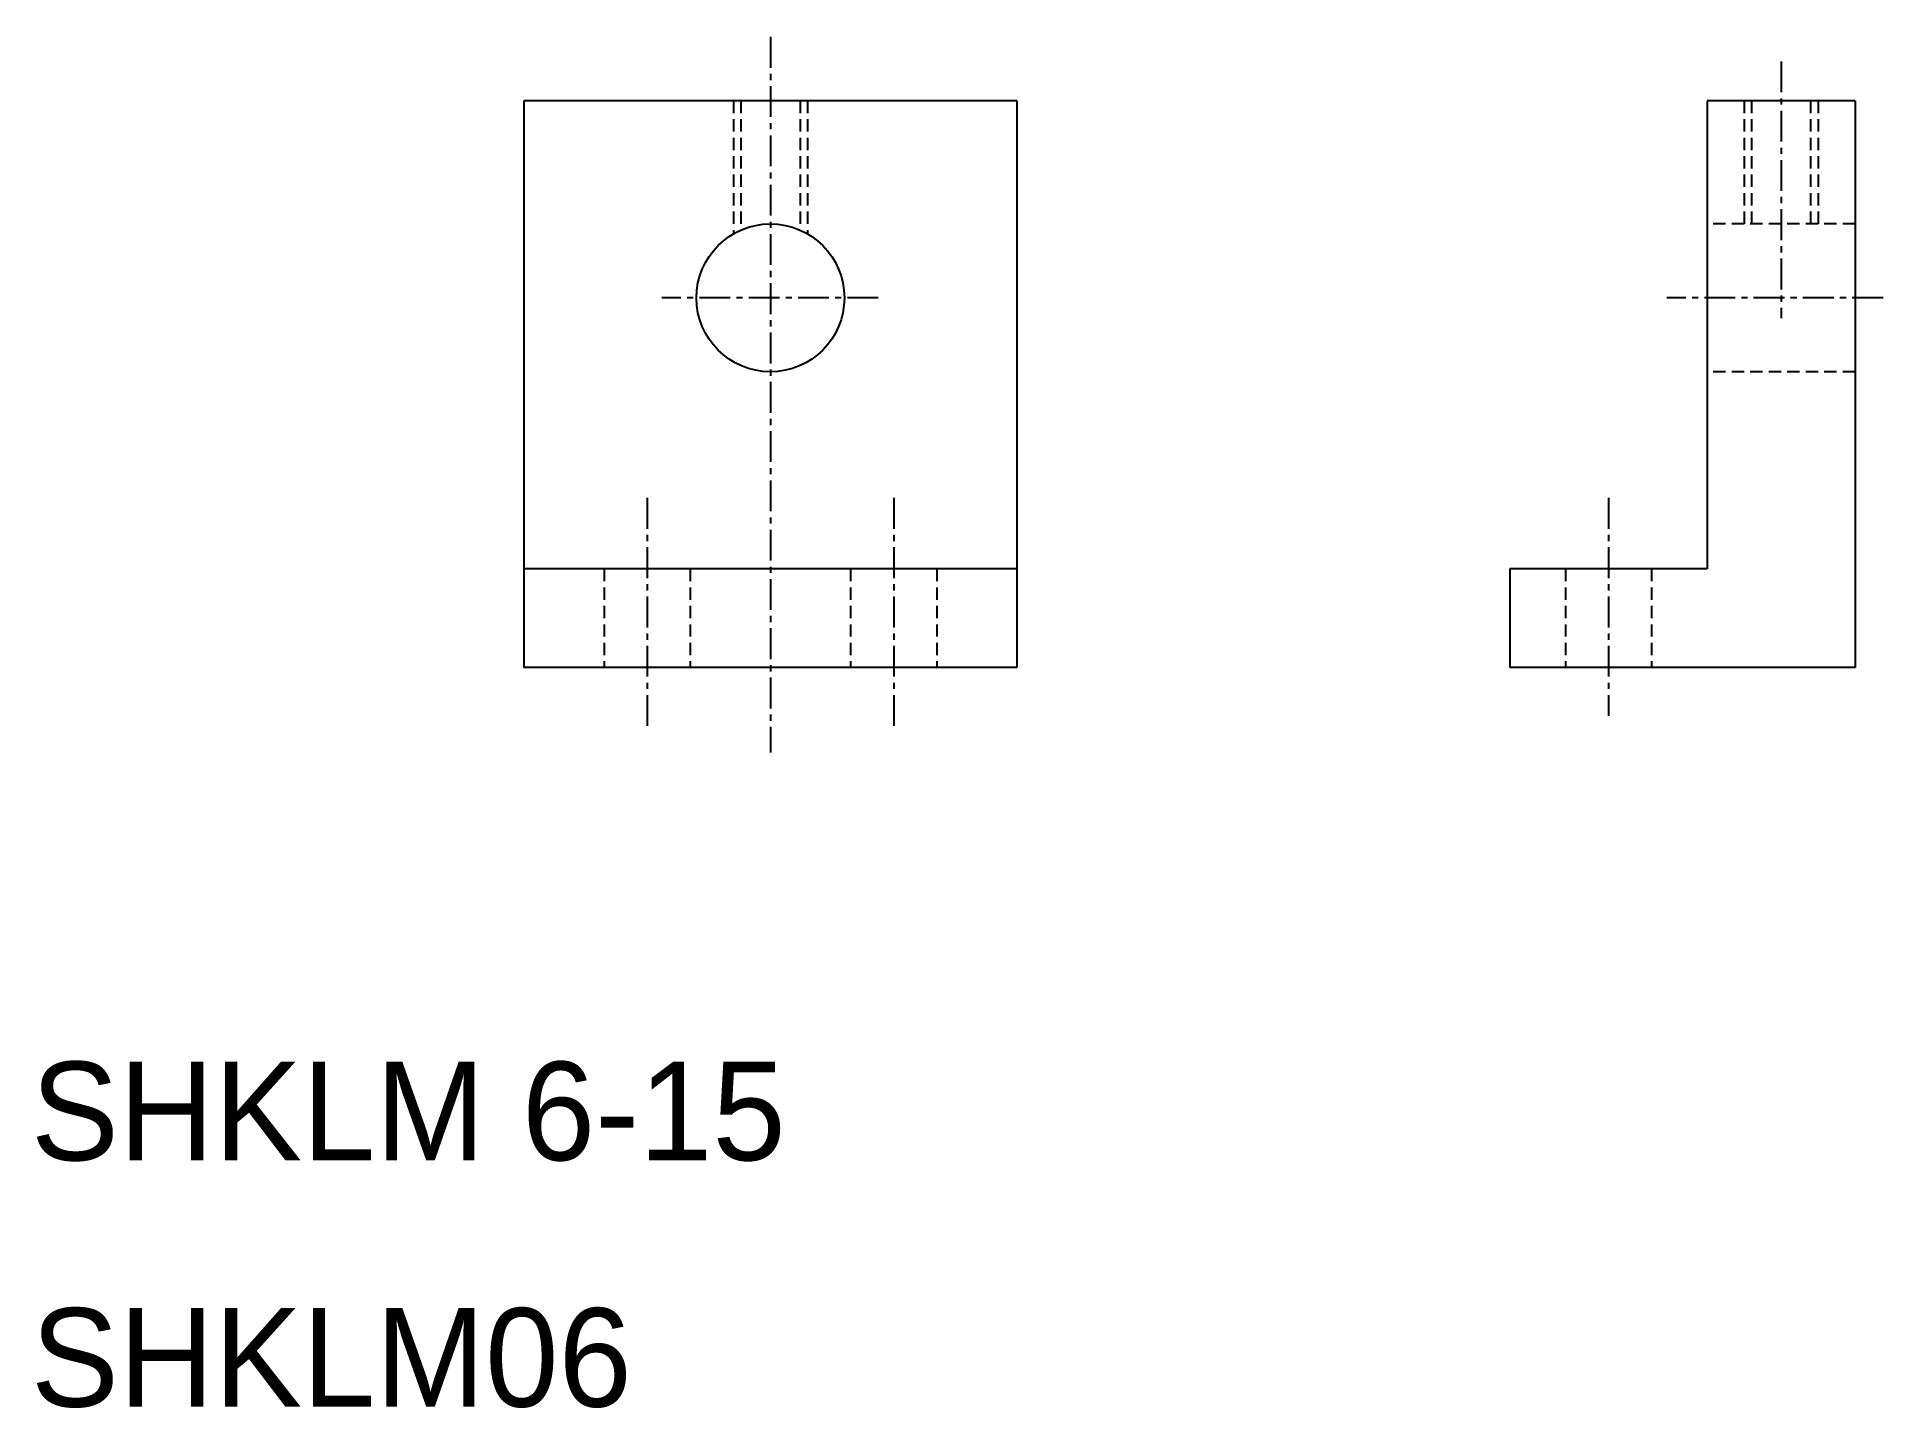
# Model space of a CAD drawing. Extents: x 10.2 to 85.1, y 9.9 to 65.6.
import ezdxf

# ---------------------------------------------------------------- set-up
doc = ezdxf.new("R2010")
doc.units = 0
doc.linetypes.add('CENTER', pattern=[2, 1.25, -0.25, 0.25, -0.25])
doc.linetypes.add('DASHED', pattern=[0.75, 0.5, -0.25])
doc.layers.get('0').update_dxf_attribs({"linetype": 'CONTINUOUS'})
doc.layers.add('CENTER', color=1, linetype='CENTER')

msp = doc.modelspace()

# ---------------------------------------------------------------- linework, layer by layer
at = {"color": 7, "linetype": 'CONTINUOUS'}
for p, q in [((30, 63), (30, 40)), ((50, 63), (30, 63)), ((50, 63), (50, 40)), ((78, 63), (78, 44)), ((84, 63), (78, 63)), ((84, 63), (84, 40)), ((50, 44), (30, 44)), ((70, 44), (70, 40)), ((78, 44), (70, 44)), ((50, 40), (30, 40)), ((40, 40), (40, 40)), ((45, 40), (45, 40)), ((84, 40), (70, 40))]:
    msp.add_line(p, q, dxfattribs=at)
at = {"color": 3, "linetype": 'DASHED'}
for p, q in [((38.5, 63), (38.5, 57.598)), ((38.8, 63), (38.8, 57.75)), ((41.2, 63), (41.2, 57.75)), ((41.5, 63), (41.5, 57.598)), ((79.5, 63), (79.5, 58)), ((79.8, 63), (79.8, 58)), ((82.2, 63), (82.2, 58)), ((82.5, 63), (82.5, 58)), ((84, 58), (78, 58)), ((84, 52), (78, 52)), ((33.25, 44), (33.25, 40)), ((36.75, 44), (36.75, 40)), ((43.25, 44), (43.25, 40)), ((46.75, 44), (46.75, 40)), ((72.25, 44), (72.25, 40)), ((75.75, 44), (75.75, 40))]:
    msp.add_line(p, q, dxfattribs=at)
at = {"color": 7, "linetype": 'CONTINUOUS'}
msp.add_circle((40, 55), 3, dxfattribs=at)
at = {"layer": 'CENTER', "color": 1, "linetype": 'CENTER'}
for p, q in [((40, 65.59), (40, 36.554)), ((81, 64.594), (81, 54.181)), ((44.371, 55), (35.601, 55)), ((85.138, 55), (76.368, 55)), ((35, 46.878), (35, 37.492)), ((45, 46.878), (45, 37.492)), ((74, 46.878), (74, 38.04))]:
    msp.add_line(p, q, dxfattribs=at)

# ---------------------------------------------------------------- texts
at = {"color": 7, "linetype": 'CONTINUOUS'}
for s, p in [('SHKLM 6-15', (10, 20)), ('SHKLM06', (10, 10))]:
    msp.add_text(s, height=4, dxfattribs=at).set_placement(p)

doc.saveas('drawing.dxf')
